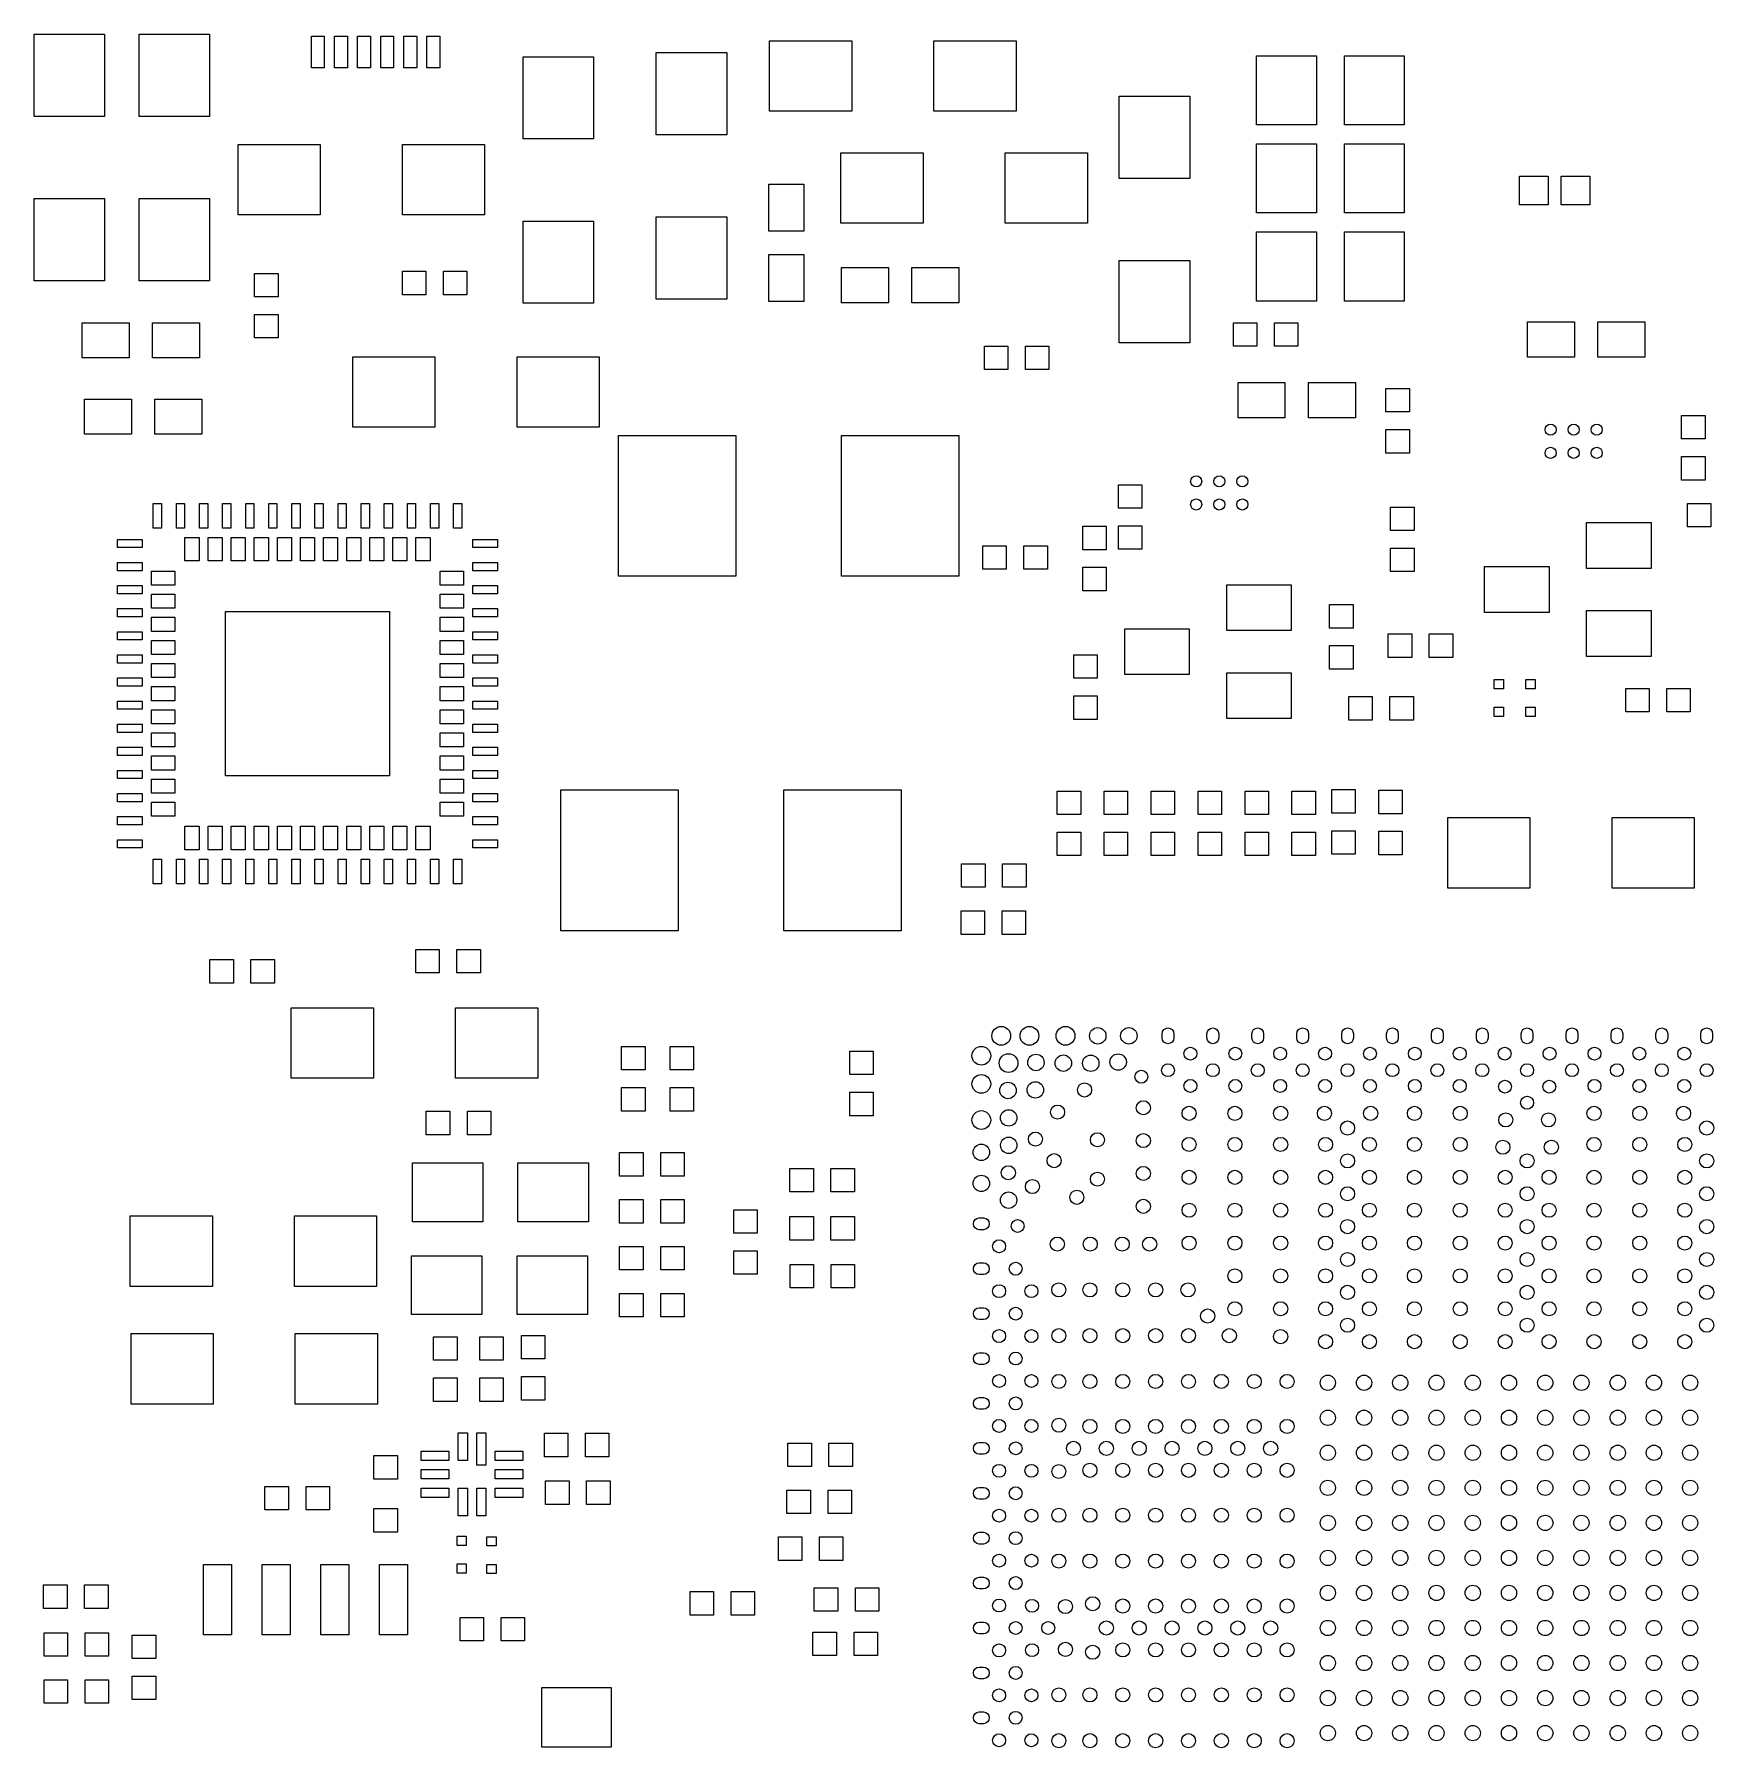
# Model space of a CAD drawing. Extents: x -29 to 115, y -38 to 102.
# Drawn here: x 17.36 to 53.71, y 37.05 to 74.13 of the extents above; entities that cross this region are included whole.
import ezdxf

# ---------------------------------------------------------------- set-up
doc = ezdxf.new("R2010")
doc.units = 0
doc.layers.add('PIN_PASTEMASK_TOP', color=85, linetype='CONTINUOUS')

msp = doc.modelspace()

# ---------------------------------------------------------------- linework, layer by layer
at = {"layer": 'PIN_PASTEMASK_TOP'}
for points in [[(18.884113, 74.13051), (18.884113, 72.35251), (17.360113, 72.35251), (17.360113, 74.13051)], [(19.631711, 72.35251), (19.631711, 74.13051), (21.155711, 74.13051), (21.155711, 72.35251)], [(23.638002, 74.087914), (23.638002, 73.402114), (23.358602, 73.402114), (23.358602, 74.087914)], [(24.137823, 74.087914), (24.137823, 73.402114), (23.858423, 73.402114), (23.858423, 74.087914)], [(24.638, 74.087914), (24.638, 73.402114), (24.3586, 73.402114), (24.3586, 74.087914)], [(25.137821, 74.087914), (25.137821, 73.402114), (24.858421, 73.402114), (24.858421, 74.087914)], [(25.637998, 74.087914), (25.637998, 73.402114), (25.358598, 73.402114), (25.358598, 74.087914)], [(26.137819, 74.087914), (26.137819, 73.402114), (25.858419, 73.402114), (25.858419, 74.087914)], [(35.056064, 72.46681), (33.278064, 72.46681), (33.278064, 73.99081), (35.056064, 73.99081)], [(38.612064, 72.46681), (36.834064, 72.46681), (36.834064, 73.99081), (38.612064, 73.99081)], [(29.464, 73.642931), (29.464, 71.864931), (27.94, 71.864931), (27.94, 73.642931)], [(32.348424, 73.73427), (32.348424, 71.95627), (30.824424, 71.95627), (30.824424, 73.73427)], [(45.115201, 73.666502), (45.115201, 72.167902), (43.819801, 72.167902), (43.819801, 73.666502)], [(47.015222, 73.666502), (47.015222, 72.167902), (45.719822, 72.167902), (45.719822, 73.666502)], [(42.370502, 72.790406), (42.370502, 71.012406), (40.846502, 71.012406), (40.846502, 72.790406)], [(23.551794, 70.222897), (21.773794, 70.222897), (21.773794, 71.746897), (23.551794, 71.746897)], [(27.107794, 70.222897), (25.329794, 70.222897), (25.329794, 71.746897), (27.107794, 71.746897)], [(36.600613, 70.040398), (34.822613, 70.040398), (34.822613, 71.564398), (36.600613, 71.564398)], [(40.156613, 70.040398), (38.378613, 70.040398), (38.378613, 71.564398), (40.156613, 71.564398)], [(45.115201, 71.761502), (45.115201, 70.262902), (43.819801, 70.262902), (43.819801, 71.761502)], [(47.015222, 71.761502), (47.015222, 70.262902), (45.719822, 70.262902), (45.719822, 71.761502)], [(34.019211, 70.885202), (34.019211, 69.869202), (33.257211, 69.869202), (33.257211, 70.885202)], [(49.509985, 70.441998), (49.509985, 71.061809), (50.129796, 71.061809), (50.129796, 70.441998)], [(50.409196, 70.441998), (50.409196, 71.061809), (51.029006, 71.061809), (51.029006, 70.441998)], [(18.884113, 70.57451), (18.884113, 68.79651), (17.360113, 68.79651), (17.360113, 70.57451)], [(19.631711, 68.79651), (19.631711, 70.57451), (21.155711, 70.57451), (21.155711, 68.79651)], [(29.464, 70.086931), (29.464, 68.308931), (27.94, 68.308931), (27.94, 70.086931)], [(32.348424, 70.17827), (32.348424, 68.40027), (30.824424, 68.40027), (30.824424, 70.17827)], [(45.115201, 69.856502), (45.115201, 68.357902), (43.819801, 68.357902), (43.819801, 69.856502)], [(47.015222, 69.856502), (47.015222, 68.357902), (45.719822, 68.357902), (45.719822, 69.856502)], [(34.019211, 69.361202), (34.019211, 68.345202), (33.257211, 68.345202), (33.257211, 69.361202)], [(25.329185, 69.003266), (25.837185, 69.003266), (25.837185, 68.495266), (25.329185, 68.495266)], [(26.218185, 69.003266), (26.726185, 69.003266), (26.726185, 68.495266), (26.218185, 68.495266)], [(35.848011, 68.319802), (34.832011, 68.319802), (34.832011, 69.081802), (35.848011, 69.081802)], [(37.372011, 68.319802), (36.356011, 68.319802), (36.356011, 69.081802), (37.372011, 69.081802)], [(42.370502, 69.234406), (42.370502, 67.456406), (40.846502, 67.456406), (40.846502, 69.234406)], [(22.130207, 68.448225), (22.130207, 68.956225), (22.638207, 68.956225), (22.638207, 68.448225)], [(18.398211, 67.888002), (19.414211, 67.888002), (19.414211, 67.126002), (18.398211, 67.126002)], [(19.922211, 67.888002), (20.938211, 67.888002), (20.938211, 67.126002), (19.922211, 67.126002)], [(22.130207, 67.559225), (22.130207, 68.067225), (22.638207, 68.067225), (22.638207, 67.559225)], [(43.315611, 67.888002), (43.823611, 67.888002), (43.823611, 67.380002), (43.315611, 67.380002)], [(44.204611, 67.888002), (44.712611, 67.888002), (44.712611, 67.380002), (44.204611, 67.380002)], [(49.683187, 67.907205), (50.699187, 67.907205), (50.699187, 67.145205), (49.683187, 67.145205)], [(51.207187, 67.907205), (52.223187, 67.907205), (52.223187, 67.145205), (51.207187, 67.145205)], [(26.032308, 65.627504), (24.254308, 65.627504), (24.254308, 67.151504), (26.032308, 67.151504)], [(29.588308, 65.627504), (27.810308, 65.627504), (27.810308, 67.151504), (29.588308, 67.151504)], [(38.43335, 66.876168), (37.92535, 66.876168), (37.92535, 67.384168), (38.43335, 67.384168)], [(39.32235, 66.876168), (38.81435, 66.876168), (38.81435, 67.384168), (39.32235, 67.384168)], [(43.417211, 66.592602), (44.433211, 66.592602), (44.433211, 65.830602), (43.417211, 65.830602)], [(44.941211, 66.592602), (45.957211, 66.592602), (45.957211, 65.830602), (44.941211, 65.830602)], [(47.125611, 66.465602), (47.125611, 65.957602), (46.617611, 65.957602), (46.617611, 66.465602)], [(18.449011, 66.237002), (19.465011, 66.237002), (19.465011, 65.475002), (18.449011, 65.475002)], [(19.973011, 66.237002), (20.989011, 66.237002), (20.989011, 65.475002), (19.973011, 65.475002)], [(53.018411, 65.373402), (53.018411, 65.881402), (53.526411, 65.881402), (53.526411, 65.373402)], [(30.006011, 62.401602), (30.006011, 65.449602), (32.546011, 65.449602), (32.546011, 62.401602)], [(34.832011, 62.401602), (34.832011, 65.449602), (37.372011, 65.449602), (37.372011, 62.401602)], [(47.125611, 65.576602), (47.125611, 65.068602), (46.617611, 65.068602), (46.617611, 65.576602)], [(53.018411, 64.484402), (53.018411, 64.992402), (53.526411, 64.992402), (53.526411, 64.484402)], [(41.334411, 64.382802), (41.334411, 63.874802), (40.826411, 63.874802), (40.826411, 64.382802)], [(19.936206, 63.440513), (19.936206, 63.973913), (20.114006, 63.973913), (20.114006, 63.440513)], [(20.436002, 63.440513), (20.436002, 63.973913), (20.613802, 63.973913), (20.613802, 63.440513)], [(20.936204, 63.440513), (20.936204, 63.973913), (21.114004, 63.973913), (21.114004, 63.440513)], [(21.436, 63.440513), (21.436, 63.973913), (21.6138, 63.973913), (21.6138, 63.440513)], [(21.936202, 63.440513), (21.936202, 63.973913), (22.114002, 63.973913), (22.114002, 63.440513)], [(22.436023, 63.440513), (22.436023, 63.973913), (22.613823, 63.973913), (22.613823, 63.440513)], [(22.9362, 63.440513), (22.9362, 63.973913), (23.114, 63.973913), (23.114, 63.440513)], [(23.436021, 63.440513), (23.436021, 63.973913), (23.613821, 63.973913), (23.613821, 63.440513)], [(23.936198, 63.440513), (23.936198, 63.973913), (24.113998, 63.973913), (24.113998, 63.440513)], [(24.436019, 63.440513), (24.436019, 63.973913), (24.613819, 63.973913), (24.613819, 63.440513)], [(24.936221, 63.440513), (24.936221, 63.973913), (25.114021, 63.973913), (25.114021, 63.440513)], [(25.436017, 63.440513), (25.436017, 63.973913), (25.613817, 63.973913), (25.613817, 63.440513)], [(25.936219, 63.440513), (25.936219, 63.973913), (26.114019, 63.973913), (26.114019, 63.440513)], [(26.436015, 63.440513), (26.436015, 63.973913), (26.613815, 63.973913), (26.613815, 63.440513)], [(47.227211, 63.900202), (47.227211, 63.392202), (46.719211, 63.392202), (46.719211, 63.900202)], [(53.653411, 63.468402), (53.145411, 63.468402), (53.145411, 63.976402), (53.653411, 63.976402)], [(40.564918, 63.484455), (40.564918, 62.976455), (40.056918, 62.976455), (40.056918, 63.484455)], [(41.334411, 63.493802), (41.334411, 62.985802), (40.826411, 62.985802), (40.826411, 63.493802)], [(52.359611, 62.573306), (50.962611, 62.573306), (50.962611, 63.563906), (52.359611, 63.563906)], [(19.6961, 63.022607), (19.1627, 63.022607), (19.1627, 63.200407), (19.6961, 63.200407)], [(20.622514, 63.24059), (20.927314, 63.24059), (20.927314, 62.73259), (20.622514, 62.73259)], [(21.122615, 63.24059), (21.427415, 63.24059), (21.427415, 62.73259), (21.122615, 62.73259)], [(21.622512, 63.24059), (21.927312, 63.24059), (21.927312, 62.73259), (21.622512, 62.73259)], [(22.122613, 63.24059), (22.427413, 63.24059), (22.427413, 62.73259), (22.122613, 62.73259)], [(22.62251, 63.24059), (22.92731, 63.24059), (22.92731, 62.73259), (22.62251, 62.73259)], [(23.122611, 63.24059), (23.427411, 63.24059), (23.427411, 62.73259), (23.122611, 62.73259)], [(23.622711, 63.24059), (23.927511, 63.24059), (23.927511, 62.73259), (23.622711, 62.73259)], [(24.122609, 63.24059), (24.427409, 63.24059), (24.427409, 62.73259), (24.122609, 62.73259)], [(24.622709, 63.24059), (24.927509, 63.24059), (24.927509, 62.73259), (24.622709, 62.73259)], [(25.122607, 63.24059), (25.427407, 63.24059), (25.427407, 62.73259), (25.122607, 62.73259)], [(25.622707, 63.24059), (25.927507, 63.24059), (25.927507, 62.73259), (25.622707, 62.73259)], [(26.853921, 63.200407), (27.387321, 63.200407), (27.387321, 63.022607), (26.853921, 63.022607)], [(38.400838, 62.55258), (37.892838, 62.55258), (37.892838, 63.06058), (38.400838, 63.06058)], [(39.289838, 62.55258), (38.781838, 62.55258), (38.781838, 63.06058), (39.289838, 63.06058)], [(19.6961, 62.522811), (19.1627, 62.522811), (19.1627, 62.700611), (19.6961, 62.700611)], [(26.853921, 62.700611), (27.387321, 62.700611), (27.387321, 62.522811), (26.853921, 62.522811)], [(47.227211, 63.011202), (47.227211, 62.503202), (46.719211, 62.503202), (46.719211, 63.011202)], [(19.896023, 62.209299), (19.896023, 62.514099), (20.404023, 62.514099), (20.404023, 62.209299)], [(26.653998, 62.514099), (26.653998, 62.209299), (26.145998, 62.209299), (26.145998, 62.514099)], [(40.564918, 62.595455), (40.564918, 62.087455), (40.056918, 62.087455), (40.056918, 62.595455)], [(50.149811, 61.620806), (48.752811, 61.620806), (48.752811, 62.611406), (50.149811, 62.611406)], [(19.6961, 62.022609), (19.1627, 62.022609), (19.1627, 62.200409), (19.6961, 62.200409)], [(19.896023, 61.709198), (19.896023, 62.013998), (20.404023, 62.013998), (20.404023, 61.709198)], [(26.653998, 62.013998), (26.653998, 61.709198), (26.145998, 61.709198), (26.145998, 62.013998)], [(26.853921, 62.200409), (27.387321, 62.200409), (27.387321, 62.022609), (26.853921, 62.022609)], [(44.569812, 61.227691), (43.172812, 61.227691), (43.172812, 62.218291), (44.569812, 62.218291)], [(19.6961, 61.522813), (19.1627, 61.522813), (19.1627, 61.700613), (19.6961, 61.700613)], [(25.053011, 61.639602), (25.053011, 58.083602), (21.497011, 58.083602), (21.497011, 61.639602)], [(26.853921, 61.700613), (27.387321, 61.700613), (27.387321, 61.522813), (26.853921, 61.522813)], [(45.907554, 61.788954), (45.907554, 61.280954), (45.399554, 61.280954), (45.399554, 61.788954)], [(52.359611, 60.668306), (50.962611, 60.668306), (50.962611, 61.658906), (52.359611, 61.658906)], [(19.6961, 61.022611), (19.1627, 61.022611), (19.1627, 61.200411), (19.6961, 61.200411)], [(19.896023, 61.209301), (19.896023, 61.514101), (20.404023, 61.514101), (20.404023, 61.209301)], [(26.653998, 61.514101), (26.653998, 61.209301), (26.145998, 61.209301), (26.145998, 61.514101)], [(26.853921, 61.200411), (27.387321, 61.200411), (27.387321, 61.022611), (26.853921, 61.022611)], [(42.360012, 60.275191), (40.963012, 60.275191), (40.963012, 61.265791), (42.360012, 61.265791)], [(19.896023, 60.7092), (19.896023, 61.014), (20.404023, 61.014), (20.404023, 60.7092)], [(26.653998, 61.014), (26.653998, 60.7092), (26.145998, 60.7092), (26.145998, 61.014)], [(45.907554, 60.899954), (45.907554, 60.391954), (45.399554, 60.391954), (45.399554, 60.899954)], [(46.667826, 61.152837), (47.175826, 61.152837), (47.175826, 60.644837), (46.667826, 60.644837)], [(47.556826, 61.152837), (48.064826, 61.152837), (48.064826, 60.644837), (47.556826, 60.644837)], [(19.6961, 60.52279), (19.1627, 60.52279), (19.1627, 60.70059), (19.6961, 60.70059)], [(19.896023, 60.209303), (19.896023, 60.514103), (20.404023, 60.514103), (20.404023, 60.209303)], [(26.653998, 60.514103), (26.653998, 60.209303), (26.145998, 60.209303), (26.145998, 60.514103)], [(26.853921, 60.70059), (27.387321, 60.70059), (27.387321, 60.52279), (26.853921, 60.52279)], [(39.859814, 60.193123), (39.859814, 60.701123), (40.367814, 60.701123), (40.367814, 60.193123)], [(19.6961, 60.022613), (19.1627, 60.022613), (19.1627, 60.200413), (19.6961, 60.200413)], [(26.853921, 60.200413), (27.387321, 60.200413), (27.387321, 60.022613), (26.853921, 60.022613)], [(44.569812, 59.322691), (43.172812, 59.322691), (43.172812, 60.313291), (44.569812, 60.313291)], [(49.163834, 59.968841), (48.963834, 59.968841), (48.963834, 60.168841), (49.163834, 60.168841)], [(49.84943, 59.968943), (49.649431, 59.968943), (49.649431, 60.168942), (49.84943, 60.168942)], [(19.6961, 59.522792), (19.1627, 59.522792), (19.1627, 59.700592), (19.6961, 59.700592)], [(19.896023, 59.709202), (19.896023, 60.014002), (20.404023, 60.014002), (20.404023, 59.709202)], [(26.653998, 60.014002), (26.653998, 59.709202), (26.145998, 59.709202), (26.145998, 60.014002)], [(26.853921, 59.700592), (27.387321, 59.700592), (27.387321, 59.522792), (26.853921, 59.522792)], [(39.859814, 59.304123), (39.859814, 59.812123), (40.367814, 59.812123), (40.367814, 59.304123)], [(45.814996, 59.797798), (46.322996, 59.797798), (46.322996, 59.289798), (45.814996, 59.289798)], [(46.703996, 59.797798), (47.211996, 59.797798), (47.211996, 59.289798), (46.703996, 59.289798)], [(51.808177, 59.973058), (52.316177, 59.973058), (52.316177, 59.465058), (51.808177, 59.465058)], [(52.697177, 59.973058), (53.205177, 59.973058), (53.205177, 59.465058), (52.697177, 59.465058)], [(19.896023, 59.209102), (19.896023, 59.513902), (20.404023, 59.513902), (20.404023, 59.209102)], [(26.653998, 59.513902), (26.653998, 59.209102), (26.145998, 59.209102), (26.145998, 59.513902)], [(49.163834, 59.368842), (48.963834, 59.368842), (48.963834, 59.568842), (49.163834, 59.568842)], [(49.84943, 59.368944), (49.649431, 59.368944), (49.649431, 59.568944), (49.84943, 59.568944)], [(19.6961, 59.022615), (19.1627, 59.022615), (19.1627, 59.200415), (19.6961, 59.200415)], [(19.896023, 58.709204), (19.896023, 59.014004), (20.404023, 59.014004), (20.404023, 58.709204)], [(26.653998, 59.014004), (26.653998, 58.709204), (26.145998, 58.709204), (26.145998, 59.014004)], [(26.853921, 59.200415), (27.387321, 59.200415), (27.387321, 59.022615), (26.853921, 59.022615)], [(19.6961, 58.522794), (19.1627, 58.522794), (19.1627, 58.700594), (19.6961, 58.700594)], [(26.853921, 58.700594), (27.387321, 58.700594), (27.387321, 58.522794), (26.853921, 58.522794)], [(19.896023, 58.209104), (19.896023, 58.513904), (20.404023, 58.513904), (20.404023, 58.209104)], [(26.653998, 58.513904), (26.653998, 58.209104), (26.145998, 58.209104), (26.145998, 58.513904)], [(19.6961, 58.022592), (19.1627, 58.022592), (19.1627, 58.200392), (19.6961, 58.200392)], [(19.896023, 57.709206), (19.896023, 58.014006), (20.404023, 58.014006), (20.404023, 57.709206)], [(26.653998, 58.014006), (26.653998, 57.709206), (26.145998, 57.709206), (26.145998, 58.014006)], [(26.853921, 58.200392), (27.387321, 58.200392), (27.387321, 58.022592), (26.853921, 58.022592)], [(19.6961, 57.522796), (19.1627, 57.522796), (19.1627, 57.700596), (19.6961, 57.700596)], [(19.896023, 57.209106), (19.896023, 57.513906), (20.404023, 57.513906), (20.404023, 57.209106)], [(26.653998, 57.513906), (26.653998, 57.209106), (26.145998, 57.209106), (26.145998, 57.513906)], [(26.853921, 57.700596), (27.387321, 57.700596), (27.387321, 57.522796), (26.853921, 57.522796)], [(28.761411, 54.730802), (28.761411, 57.778802), (31.301411, 57.778802), (31.301411, 54.730802)], [(33.587411, 54.730802), (33.587411, 57.778802), (36.127411, 57.778802), (36.127411, 54.730802)], [(40.011706, 57.754291), (40.011706, 57.246291), (39.503706, 57.246291), (39.503706, 57.754291)], [(41.027706, 57.754291), (41.027706, 57.246291), (40.519706, 57.246291), (40.519706, 57.754291)], [(42.043706, 57.754291), (42.043706, 57.246291), (41.535706, 57.246291), (41.535706, 57.754291)], [(43.059706, 57.754291), (43.059706, 57.246291), (42.551706, 57.246291), (42.551706, 57.754291)], [(44.075706, 57.754291), (44.075706, 57.246291), (43.567706, 57.246291), (43.567706, 57.754291)], [(45.091706, 57.754291), (45.091706, 57.246291), (44.583706, 57.246291), (44.583706, 57.754291)], [(45.95561, 57.784797), (45.95561, 57.276797), (45.44761, 57.276797), (45.44761, 57.784797)], [(46.97161, 57.77169), (46.97161, 57.26369), (46.46361, 57.26369), (46.46361, 57.77169)], [(19.6961, 57.022594), (19.1627, 57.022594), (19.1627, 57.200394), (19.6961, 57.200394)], [(26.853921, 57.200394), (27.387321, 57.200394), (27.387321, 57.022594), (26.853921, 57.022594)], [(47.957638, 57.178956), (49.735638, 57.178956), (49.735638, 55.654956), (47.957638, 55.654956)], [(51.513638, 57.178956), (53.291638, 57.178956), (53.291638, 55.654956), (51.513638, 55.654956)], [(20.622514, 56.990615), (20.927314, 56.990615), (20.927314, 56.482615), (20.622514, 56.482615)], [(21.122615, 56.990615), (21.427415, 56.990615), (21.427415, 56.482615), (21.122615, 56.482615)], [(21.622512, 56.990615), (21.927312, 56.990615), (21.927312, 56.482615), (21.622512, 56.482615)], [(22.122613, 56.990615), (22.427413, 56.990615), (22.427413, 56.482615), (22.122613, 56.482615)], [(22.62251, 56.990615), (22.92731, 56.990615), (22.92731, 56.482615), (22.62251, 56.482615)], [(23.122611, 56.990615), (23.427411, 56.990615), (23.427411, 56.482615), (23.122611, 56.482615)], [(23.622711, 56.990615), (23.927511, 56.990615), (23.927511, 56.482615), (23.622711, 56.482615)], [(24.122609, 56.990615), (24.427409, 56.990615), (24.427409, 56.482615), (24.122609, 56.482615)], [(24.622709, 56.990615), (24.927509, 56.990615), (24.927509, 56.482615), (24.622709, 56.482615)], [(25.122607, 56.990615), (25.427407, 56.990615), (25.427407, 56.482615), (25.122607, 56.482615)], [(25.622707, 56.990615), (25.927507, 56.990615), (25.927507, 56.482615), (25.622707, 56.482615)], [(40.011706, 56.865291), (40.011706, 56.357291), (39.503706, 56.357291), (39.503706, 56.865291)], [(41.027706, 56.865291), (41.027706, 56.357291), (40.519706, 56.357291), (40.519706, 56.865291)], [(42.043706, 56.865291), (42.043706, 56.357291), (41.535706, 56.357291), (41.535706, 56.865291)], [(43.059706, 56.865291), (43.059706, 56.357291), (42.551706, 56.357291), (42.551706, 56.865291)], [(44.075706, 56.865291), (44.075706, 56.357291), (43.567706, 56.357291), (43.567706, 56.865291)], [(45.091706, 56.865291), (45.091706, 56.357291), (44.583706, 56.357291), (44.583706, 56.865291)], [(45.95561, 56.895797), (45.95561, 56.387797), (45.44761, 56.387797), (45.44761, 56.895797)], [(46.97161, 56.88269), (46.97161, 56.37469), (46.46361, 56.37469), (46.46361, 56.88269)], [(19.6961, 56.522798), (19.1627, 56.522798), (19.1627, 56.700598), (19.6961, 56.700598)], [(26.853921, 56.700598), (27.387321, 56.700598), (27.387321, 56.522798), (26.853921, 56.522798)], [(19.936206, 55.749292), (19.936206, 56.282692), (20.114006, 56.282692), (20.114006, 55.749292)], [(20.436002, 55.749292), (20.436002, 56.282692), (20.613802, 56.282692), (20.613802, 55.749292)], [(20.936204, 55.749292), (20.936204, 56.282692), (21.114004, 56.282692), (21.114004, 55.749292)], [(21.436, 55.749292), (21.436, 56.282692), (21.6138, 56.282692), (21.6138, 55.749292)], [(21.936202, 55.749292), (21.936202, 56.282692), (22.114002, 56.282692), (22.114002, 55.749292)], [(22.436023, 55.749292), (22.436023, 56.282692), (22.613823, 56.282692), (22.613823, 55.749292)], [(22.9362, 55.749292), (22.9362, 56.282692), (23.114, 56.282692), (23.114, 55.749292)], [(23.436021, 55.749292), (23.436021, 56.282692), (23.613821, 56.282692), (23.613821, 55.749292)], [(23.936198, 55.749292), (23.936198, 56.282692), (24.113998, 56.282692), (24.113998, 55.749292)], [(24.436019, 55.749292), (24.436019, 56.282692), (24.613819, 56.282692), (24.613819, 55.749292)], [(24.936221, 55.749292), (24.936221, 56.282692), (25.114021, 56.282692), (25.114021, 55.749292)], [(25.436017, 55.749292), (25.436017, 56.282692), (25.613817, 56.282692), (25.613817, 55.749292)], [(25.936219, 55.749292), (25.936219, 56.282692), (26.114019, 56.282692), (26.114019, 55.749292)], [(26.436015, 55.749292), (26.436015, 56.282692), (26.613815, 56.282692), (26.613815, 55.749292)], [(37.432183, 56.178399), (37.940183, 56.178399), (37.940183, 55.670399), (37.432183, 55.670399)], [(38.321183, 56.178399), (38.829183, 56.178399), (38.829183, 55.670399), (38.321183, 55.670399)], [(37.42182, 55.159656), (37.92982, 55.159656), (37.92982, 54.651656), (37.42182, 54.651656)], [(38.31082, 55.159656), (38.81882, 55.159656), (38.81882, 54.651656), (38.31082, 54.651656)], [(26.128066, 53.819044), (25.620066, 53.819044), (25.620066, 54.327044), (26.128066, 54.327044)], [(27.017066, 53.819044), (26.509066, 53.819044), (26.509066, 54.327044), (27.017066, 54.327044)], [(21.161451, 54.107893), (21.669451, 54.107893), (21.669451, 53.599893), (21.161451, 53.599893)], [(22.050451, 54.107893), (22.558451, 54.107893), (22.558451, 53.599893), (22.050451, 53.599893)], [(24.702211, 51.537718), (22.924211, 51.537718), (22.924211, 53.061718), (24.702211, 53.061718)], [(28.258211, 51.537718), (26.480211, 51.537718), (26.480211, 53.061718), (28.258211, 53.061718)], [(30.580787, 52.226261), (30.580787, 51.718261), (30.072787, 51.718261), (30.072787, 52.226261)], [(31.632449, 52.226261), (31.632449, 51.718261), (31.124449, 51.718261), (31.124449, 52.226261)], [(35.518954, 52.125169), (35.518954, 51.617169), (35.010954, 51.617169), (35.010954, 52.125169)], [(30.580787, 51.337261), (30.580787, 50.829261), (30.072787, 50.829261), (30.072787, 51.337261)], [(31.632449, 51.337261), (31.632449, 50.829261), (31.124449, 50.829261), (31.124449, 51.337261)], [(35.518954, 51.236169), (35.518954, 50.728169), (35.010954, 50.728169), (35.010954, 51.236169)], [(25.845922, 50.823266), (26.353922, 50.823266), (26.353922, 50.315266), (25.845922, 50.315266)], [(26.734922, 50.823266), (27.242922, 50.823266), (27.242922, 50.315266), (26.734922, 50.315266)], [(27.068983, 48.434955), (25.544983, 48.434955), (25.544983, 49.704955), (27.068983, 49.704955)], [(29.354983, 48.434955), (27.830983, 48.434955), (27.830983, 49.704955), (29.354983, 49.704955)], [(30.031411, 49.930202), (30.539411, 49.930202), (30.539411, 49.422202), (30.031411, 49.422202)], [(30.920411, 49.930202), (31.428411, 49.930202), (31.428411, 49.422202), (30.920411, 49.422202)], [(34.224671, 49.07981), (33.716671, 49.07981), (33.716671, 49.58781), (34.224671, 49.58781)], [(35.113671, 49.07981), (34.605671, 49.07981), (34.605671, 49.58781), (35.113671, 49.58781)], [(30.031411, 48.914202), (30.539411, 48.914202), (30.539411, 48.406202), (30.031411, 48.406202)], [(30.920411, 48.914202), (31.428411, 48.914202), (31.428411, 48.406202), (30.920411, 48.406202)], [(32.499808, 48.186543), (32.499808, 48.694543), (33.007808, 48.694543), (33.007808, 48.186543)], [(19.437401, 48.559009), (21.215401, 48.559009), (21.215401, 47.035009), (19.437401, 47.035009)], [(22.993401, 48.559009), (24.771401, 48.559009), (24.771401, 47.035009), (22.993401, 47.035009)], [(34.224773, 48.038207), (33.716773, 48.038207), (33.716773, 48.546207), (34.224773, 48.546207)], [(35.113773, 48.038207), (34.605773, 48.038207), (34.605773, 48.546207), (35.113773, 48.546207)], [(30.031411, 47.898202), (30.539411, 47.898202), (30.539411, 47.390202), (30.031411, 47.390202)], [(30.920411, 47.898202), (31.428411, 47.898202), (31.428411, 47.390202), (30.920411, 47.390202)], [(27.051711, 46.426018), (25.527711, 46.426018), (25.527711, 47.696018), (27.051711, 47.696018)], [(29.337711, 46.426018), (27.813711, 46.426018), (27.813711, 47.696018), (29.337711, 47.696018)], [(32.499808, 47.297543), (32.499808, 47.805543), (33.007808, 47.805543), (33.007808, 47.297543)], [(34.228227, 47.000058), (33.720227, 47.000058), (33.720227, 47.508058), (34.228227, 47.508058)], [(35.117227, 47.000058), (34.609227, 47.000058), (34.609227, 47.508058), (35.117227, 47.508058)], [(30.031411, 46.882202), (30.539411, 46.882202), (30.539411, 46.374202), (30.031411, 46.374202)], [(30.920411, 46.882202), (31.428411, 46.882202), (31.428411, 46.374202), (30.920411, 46.374202)], [(19.454774, 46.013218), (21.232774, 46.013218), (21.232774, 44.489218), (19.454774, 44.489218)], [(23.010774, 46.013218), (24.788774, 46.013218), (24.788774, 44.489218), (23.010774, 44.489218)], [(26.512215, 45.943114), (26.512215, 45.435114), (26.004215, 45.435114), (26.004215, 45.943114)], [(27.002537, 45.435012), (27.002537, 45.943012), (27.510537, 45.943012), (27.510537, 45.435012)], [(28.413761, 45.972476), (28.413761, 45.464476), (27.905761, 45.464476), (27.905761, 45.972476)], [(26.512215, 45.054114), (26.512215, 44.546114), (26.004215, 44.546114), (26.004215, 45.054114)], [(27.002537, 44.546012), (27.002537, 45.054012), (27.510537, 45.054012), (27.510537, 44.546012)], [(28.413761, 45.083476), (28.413761, 44.575476), (27.905761, 44.575476), (27.905761, 45.083476)], [(26.536929, 43.268976), (26.536929, 43.868975), (26.736929, 43.868975), (26.736929, 43.268976)], [(26.936929, 43.168976), (26.936929, 43.868975), (27.136928, 43.868975), (27.136928, 43.168976)], [(28.401061, 43.857266), (28.909061, 43.857266), (28.909061, 43.349266), (28.401061, 43.349266)], [(29.290061, 43.857266), (29.798061, 43.857266), (29.798061, 43.349266), (29.290061, 43.349266)], [(25.736931, 43.468976), (26.33693, 43.468976), (26.33693, 43.268976), (25.736931, 43.268976)], [(27.336928, 43.468976), (27.936927, 43.468976), (27.936927, 43.268976), (27.336928, 43.268976)], [(34.181796, 43.13428), (33.673796, 43.13428), (33.673796, 43.64228), (34.181796, 43.64228)], [(35.070796, 43.13428), (34.562796, 43.13428), (34.562796, 43.64228), (35.070796, 43.64228)], [(24.713794, 42.866462), (24.713794, 43.374462), (25.221794, 43.374462), (25.221794, 42.866462)], [(25.736931, 43.068977), (26.33693, 43.068977), (26.33693, 42.868977), (25.736931, 42.868977)], [(27.336928, 43.068977), (27.936927, 43.068977), (27.936927, 42.868977), (27.336928, 42.868977)], [(22.861905, 42.198392), (22.353905, 42.198392), (22.353905, 42.706392), (22.861905, 42.706392)], [(23.750905, 42.198392), (23.242905, 42.198392), (23.242905, 42.706392), (23.750905, 42.706392)], [(25.736931, 42.668977), (26.33693, 42.668977), (26.33693, 42.468978), (25.736931, 42.468978)], [(26.736929, 42.668977), (26.736929, 42.068979), (26.536929, 42.068979), (26.536929, 42.668977)], [(27.136928, 42.668977), (27.136928, 42.068979), (26.936929, 42.068979), (26.936929, 42.668977)], [(27.336928, 42.668977), (27.936927, 42.668977), (27.936927, 42.468978), (27.336928, 42.468978)], [(28.427172, 42.826229), (28.935172, 42.826229), (28.935172, 42.318229), (28.427172, 42.318229)], [(29.316172, 42.826229), (29.824172, 42.826229), (29.824172, 42.318229), (29.316172, 42.318229)], [(33.652866, 42.627194), (34.160866, 42.627194), (34.160866, 42.119194), (33.652866, 42.119194)], [(34.541866, 42.627194), (35.049866, 42.627194), (35.049866, 42.119194), (34.541866, 42.119194)], [(24.713794, 41.717976), (24.713794, 42.225976), (25.221794, 42.225976), (25.221794, 41.717976)], [(26.512291, 41.627958), (26.712291, 41.627958), (26.712291, 41.427959), (26.512291, 41.427959)], [(27.355825, 41.418002), (27.155826, 41.418002), (27.155826, 41.618002), (27.355825, 41.618002)], [(33.468056, 41.614039), (33.976056, 41.614039), (33.976056, 41.106039), (33.468056, 41.106039)], [(34.357056, 41.614039), (34.865056, 41.614039), (34.865056, 41.106039), (34.357056, 41.106039)], [(21.6265, 39.496098), (21.026501, 39.496098), (21.026501, 41.01611), (21.6265, 41.01611)], [(22.8965, 39.496098), (22.296501, 39.496098), (22.296501, 41.01611), (22.8965, 41.01611)], [(24.1665, 39.496098), (23.566501, 39.496098), (23.566501, 41.01611), (24.1665, 41.01611)], [(25.4365, 39.496098), (24.836501, 39.496098), (24.836501, 41.01611), (25.4365, 41.01611)], [(26.512291, 41.02796), (26.712291, 41.02796), (26.712291, 40.82796), (26.512291, 40.82796)], [(27.355825, 40.818003), (27.155826, 40.818003), (27.155826, 41.018003), (27.355825, 41.018003)], [(18.06895, 40.06657), (17.56095, 40.06657), (17.56095, 40.57457), (18.06895, 40.57457)], [(18.95795, 40.06657), (18.44995, 40.06657), (18.44995, 40.57457), (18.95795, 40.57457)], [(31.555411, 40.430602), (32.063411, 40.430602), (32.063411, 39.922602), (31.555411, 39.922602)], [(32.444411, 40.430602), (32.952411, 40.430602), (32.952411, 39.922602), (32.444411, 39.922602)], [(34.752585, 40.006422), (34.244585, 40.006422), (34.244585, 40.514422), (34.752585, 40.514422)], [(35.641585, 40.006422), (35.133585, 40.006422), (35.133585, 40.514422), (35.641585, 40.514422)], [(26.577011, 39.871802), (27.085011, 39.871802), (27.085011, 39.363802), (26.577011, 39.363802)], [(27.466011, 39.871802), (27.974011, 39.871802), (27.974011, 39.363802), (27.466011, 39.363802)], [(18.080228, 39.032485), (17.572228, 39.032485), (17.572228, 39.540485), (18.080228, 39.540485)], [(18.969228, 39.032485), (18.461228, 39.032485), (18.461228, 39.540485), (18.969228, 39.540485)], [(19.988581, 39.488974), (19.988581, 38.980974), (19.480581, 38.980974), (19.480581, 39.488974)], [(34.72434, 39.043762), (34.21634, 39.043762), (34.21634, 39.551762), (34.72434, 39.551762)], [(35.61334, 39.043762), (35.10534, 39.043762), (35.10534, 39.551762), (35.61334, 39.551762)], [(19.988581, 38.599974), (19.988581, 38.091974), (19.480581, 38.091974), (19.480581, 38.599974)], [(18.080228, 38.012421), (17.572228, 38.012421), (17.572228, 38.520421), (18.080228, 38.520421)], [(18.969228, 38.012421), (18.461228, 38.012421), (18.461228, 38.520421), (18.969228, 38.520421)], [(28.349499, 38.355499), (29.848099, 38.355499), (29.848099, 37.060099), (28.349499, 37.060099)]]:
    msp.add_lwpolyline(points, close=True, dxfattribs=at)
for points in [[(41.772789, 52.412036), (41.772789, 52.500936, -1), (42.026789, 52.500936), (42.026789, 52.412036, -1)], [(42.744593, 52.412036), (42.744593, 52.500936, -1), (42.998593, 52.500936), (42.998593, 52.412036, -1)], [(43.716397, 52.412036), (43.716397, 52.500936, -1), (43.970397, 52.500936), (43.970397, 52.412036, -1)], [(44.688201, 52.412036), (44.688201, 52.500936, -1), (44.942201, 52.500936), (44.942201, 52.412036, -1)], [(45.660005, 52.412036), (45.660005, 52.500936, -1), (45.914005, 52.500936), (45.914005, 52.412036, -1)], [(46.631784, 52.412036), (46.631784, 52.500936, -1), (46.885784, 52.500936), (46.885784, 52.412036, -1)], [(47.603588, 52.412036), (47.603588, 52.500936, -1), (47.857588, 52.500936), (47.857588, 52.412036, -1)], [(48.575392, 52.412036), (48.575392, 52.500936, -1), (48.829392, 52.500936), (48.829392, 52.412036, -1)], [(49.547196, 52.412036), (49.547196, 52.500936, -1), (49.801196, 52.500936), (49.801196, 52.412036, -1)], [(50.519, 52.412036), (50.519, 52.500936, -1), (50.773, 52.500936), (50.773, 52.412036, -1)], [(51.490804, 52.412036), (51.490804, 52.500936, -1), (51.744804, 52.500936), (51.744804, 52.412036, -1)], [(52.462608, 52.412036), (52.462608, 52.500936, -1), (52.716608, 52.500936), (52.716608, 52.412036, -1)], [(53.434386, 52.412036), (53.434386, 52.500936, -1), (53.688386, 52.500936), (53.688386, 52.412036, -1)], [(37.815749, 48.515702), (37.904649, 48.515702, -1), (37.904649, 48.261702), (37.815749, 48.261702, -1)], [(37.815749, 47.543898), (37.904649, 47.543898, -1), (37.904649, 47.289898), (37.815749, 47.289898, -1)], [(37.815749, 46.572094), (37.904649, 46.572094, -1), (37.904649, 46.318094), (37.815749, 46.318094, -1)], [(37.815749, 45.60029), (37.904649, 45.60029, -1), (37.904649, 45.34629), (37.815749, 45.34629, -1)], [(37.815749, 44.628486), (37.904649, 44.628486, -1), (37.904649, 44.374486), (37.815749, 44.374486, -1)], [(37.815749, 43.656682), (37.904649, 43.656682, -1), (37.904649, 43.402682), (37.815749, 43.402682, -1)], [(37.815749, 42.684903), (37.904649, 42.684903, -1), (37.904649, 42.430903), (37.815749, 42.430903, -1)], [(37.815749, 41.713099), (37.904649, 41.713099, -1), (37.904649, 41.459099), (37.815749, 41.459099, -1)], [(37.815749, 40.741295), (37.904649, 40.741295, -1), (37.904649, 40.487295), (37.815749, 40.487295, -1)], [(37.815749, 39.769491), (37.904649, 39.769491, -1), (37.904649, 39.515491), (37.815749, 39.515491, -1)], [(37.815749, 38.797687), (37.904649, 38.797687, -1), (37.904649, 38.543687), (37.815749, 38.543687, -1)], [(37.815749, 37.825883), (37.904649, 37.825883, -1), (37.904649, 37.571883), (37.815749, 37.571883, -1)]]:
    msp.add_lwpolyline(points, format="xyb", close=True, dxfattribs=at)
for centre, radius in [((50.181612, 65.572615), 0.120002), ((50.681611, 65.572615), 0.120002), ((51.18161, 65.572615), 0.120002), ((50.181612, 65.07259), 0.120002), ((50.681611, 65.07259), 0.120002), ((51.18161, 65.07259), 0.120002), ((42.510812, 64.455015), 0.120002), ((43.010811, 64.455015), 0.120002), ((43.51081, 64.455015), 0.120002), ((42.510812, 63.95499), 0.120002), ((43.010811, 63.95499), 0.120002), ((43.51081, 63.95499), 0.120002), ((38.291389, 52.456486), 0.2032), ((38.900989, 52.456486), 0.2032), ((39.68209, 52.456486), 0.2032), ((40.38059, 52.456486), 0.1778), ((41.05369, 52.456486), 0.1778), ((37.860199, 52.025296), 0.2032), ((38.449199, 51.867486), 0.2032), ((39.042492, 51.880186), 0.1778), ((39.635887, 51.864997), 0.1778), ((40.229206, 51.863193), 0.1778), ((40.821991, 51.888898), 0.1778), ((42.385691, 52.071499), 0.1397), ((43.357495, 52.071499), 0.1397), ((44.329299, 52.071499), 0.1397), ((45.301103, 52.071499), 0.1397), ((46.272907, 52.071499), 0.1397), ((47.244686, 52.071499), 0.1397), ((48.21649, 52.071499), 0.1397), ((49.188294, 52.071499), 0.1397), ((50.160098, 52.071499), 0.1397), ((51.131902, 52.071499), 0.1397), ((52.103706, 52.071499), 0.1397), ((53.075484, 52.071499), 0.1397), ((37.860199, 51.415696), 0.2032), ((41.323387, 51.571398), 0.1397), ((41.899789, 51.713079), 0.1397), ((42.871593, 51.713079), 0.1397), ((43.843397, 51.713079), 0.1397), ((44.815201, 51.713079), 0.1397), ((45.787005, 51.713079), 0.1397), ((46.758784, 51.713079), 0.1397), ((47.730588, 51.713079), 0.1397), ((48.702392, 51.713079), 0.1397), ((49.674196, 51.713079), 0.1397), ((50.646, 51.713079), 0.1397), ((51.617804, 51.713079), 0.1397), ((52.589608, 51.713079), 0.1397), ((53.561386, 51.713079), 0.1397), ((38.436499, 51.274193), 0.1778), ((39.029792, 51.286893), 0.1778), ((40.094306, 51.285394), 0.1524), ((42.385691, 51.372491), 0.1397), ((43.357495, 51.372491), 0.1397), ((44.329299, 51.372491), 0.1397), ((45.301103, 51.372491), 0.1397), ((46.272907, 51.372491), 0.1397), ((47.244686, 51.372491), 0.1397), ((48.21649, 51.372491), 0.1397), ((49.19439, 51.357682), 0.1397), ((50.154002, 51.357682), 0.1397), ((51.131902, 51.372491), 0.1397), ((52.103706, 51.372491), 0.1397), ((53.075484, 51.372491), 0.1397), ((37.860199, 50.634595), 0.2032), ((38.451688, 50.680798), 0.1778), ((39.511402, 50.805283), 0.1524), ((41.366897, 50.900279), 0.1524), ((42.357497, 50.779604), 0.1524), ((43.348097, 50.779096), 0.1524), ((44.338697, 50.779096), 0.1524), ((45.285787, 50.779096), 0.1524), ((46.288096, 50.779096), 0.1524), ((47.235288, 50.779096), 0.1524), ((48.225888, 50.779096), 0.1524), ((49.674196, 51.008483), 0.1397), ((51.122504, 50.779096), 0.1524), ((52.113104, 50.779096), 0.1524), ((53.060295, 50.779096), 0.1524), ((45.787005, 50.461393), 0.1524), ((49.211408, 50.637084), 0.1524), ((50.136984, 50.637084), 0.1524), ((53.561386, 50.461393), 0.1524), ((37.860199, 49.936095), 0.1778), ((38.453492, 50.087479), 0.1778), ((39.031291, 50.222379), 0.1524), ((40.372487, 50.207596), 0.1524), ((41.366897, 50.189079), 0.1524), ((42.357497, 50.105793), 0.1524), ((43.348097, 50.105793), 0.1524), ((44.338697, 50.105793), 0.1524), ((45.312, 50.105793), 0.1524), ((46.261985, 50.105793), 0.1524), ((47.235288, 50.105793), 0.1524), ((48.225888, 50.105793), 0.1524), ((49.149203, 50.046788), 0.1524), ((50.199188, 50.046788), 0.1524), ((51.122504, 50.105793), 0.1524), ((52.113104, 50.105793), 0.1524), ((53.086406, 50.105793), 0.1524), ((39.435684, 49.755298), 0.1524), ((45.787005, 49.750193), 0.1524), ((49.674196, 49.750193), 0.1524), ((53.561386, 49.750193), 0.1524), ((37.860199, 49.262995), 0.1778), ((38.444602, 49.494084), 0.1524), ((38.965099, 49.195685), 0.1524), ((40.372487, 49.354689), 0.1524), ((41.366897, 49.477879), 0.1524), ((42.357497, 49.394593), 0.1524), ((43.348097, 49.394593), 0.1524), ((44.338697, 49.394593), 0.1524), ((45.312, 49.394593), 0.1524), ((46.261985, 49.394593), 0.1524), ((47.235288, 49.394593), 0.1524), ((48.225888, 49.394593), 0.1524), ((49.19919, 49.394593), 0.1524), ((50.149201, 49.394593), 0.1524), ((51.122504, 49.394593), 0.1524), ((52.113104, 49.394593), 0.1524), ((53.086406, 49.394593), 0.1524), ((38.449885, 48.900791), 0.1778), ((39.9272, 48.962488), 0.1524), ((45.787005, 49.038993), 0.1524), ((49.674196, 49.038993), 0.1524), ((53.561386, 49.038993), 0.1524), ((41.366897, 48.766679), 0.1524), ((42.357497, 48.683393), 0.1524), ((43.348097, 48.683393), 0.1524), ((44.338697, 48.683393), 0.1524), ((45.312, 48.683393), 0.1524), ((46.261985, 48.683393), 0.1524), ((47.235288, 48.683393), 0.1524), ((48.225888, 48.683393), 0.1524), ((49.19919, 48.683393), 0.1524), ((50.149201, 48.683393), 0.1524), ((51.122504, 48.683393), 0.1524), ((52.113104, 48.683393), 0.1524), ((53.086406, 48.683393), 0.1524), ((38.645998, 48.340493), 0.1397), ((45.787005, 48.327793), 0.1524), ((49.674196, 48.327793), 0.1524), ((53.561386, 48.327793), 0.1524), ((38.245186, 47.9028), 0.1397), ((39.505788, 47.94979), 0.1524), ((40.216988, 47.94979), 0.1524), ((40.910408, 47.94979), 0.1524), ((41.503803, 47.94979), 0.1524), ((42.357497, 47.972193), 0.1524), ((43.348097, 47.972193), 0.1524), ((44.338697, 47.972193), 0.1524), ((45.312, 47.972193), 0.1524), ((46.261985, 47.972193), 0.1524), ((47.235288, 47.972193), 0.1524), ((48.225888, 47.972193), 0.1524), ((49.19919, 47.972193), 0.1524), ((50.149201, 47.972193), 0.1524), ((51.122504, 47.972193), 0.1524), ((52.113104, 47.972193), 0.1524), ((53.086406, 47.972193), 0.1524), ((38.603606, 47.416898), 0.1397), ((45.787005, 47.616593), 0.1524), ((49.674196, 47.616593), 0.1524), ((53.561386, 47.616593), 0.1524), ((39.537107, 46.95919), 0.1524), ((40.210892, 46.95919), 0.1524), ((40.922092, 46.95919), 0.1524), ((41.633292, 46.95919), 0.1524), ((42.334586, 46.95919), 0.1524), ((43.348097, 47.260993), 0.1524), ((44.338697, 47.260993), 0.1524), ((45.312, 47.260993), 0.1524), ((46.261985, 47.260993), 0.1524), ((47.235288, 47.260993), 0.1524), ((48.225888, 47.260993), 0.1524), ((49.19919, 47.260993), 0.1524), ((50.149201, 47.260993), 0.1524), ((51.122504, 47.260993), 0.1524), ((52.113104, 47.260993), 0.1524), ((53.086406, 47.260993), 0.1524), ((38.245186, 46.930996), 0.1397), ((38.944194, 46.930996), 0.1397), ((45.787005, 46.905393), 0.1524), ((49.674196, 46.905393), 0.1524), ((53.561386, 46.905393), 0.1524), ((38.603606, 46.445094), 0.1397), ((42.7593, 46.3931), 0.1524), ((43.348097, 46.549793), 0.1524), ((44.338697, 46.549793), 0.1524), ((45.312, 46.549793), 0.1524), ((46.261985, 46.549793), 0.1524), ((47.235288, 46.549793), 0.1524), ((48.225888, 46.549793), 0.1524), ((49.19919, 46.549793), 0.1524), ((50.149201, 46.549793), 0.1524), ((51.122504, 46.549793), 0.1524), ((52.113104, 46.549793), 0.1524), ((53.086406, 46.549793), 0.1524), ((38.245186, 45.959192), 0.1397), ((38.944194, 45.959192), 0.1397), ((39.537589, 45.96859), 0.1524), ((40.210892, 45.96859), 0.1524), ((40.922092, 45.96859), 0.1524), ((41.633292, 45.96859), 0.1524), ((42.344492, 45.96859), 0.1524), ((43.228184, 45.96859), 0.1524), ((44.338697, 45.947279), 0.1524), ((45.312, 45.838593), 0.1524), ((45.787005, 46.194193), 0.1524), ((46.261985, 45.838593), 0.1524), ((47.235288, 45.838593), 0.1524), ((48.225888, 45.838593), 0.1524), ((49.19919, 45.838593), 0.1524), ((49.674196, 46.194193), 0.1524), ((50.149201, 45.838593), 0.1524), ((51.122504, 45.838593), 0.1524), ((52.113104, 45.838593), 0.1524), ((53.086406, 45.838593), 0.1524), ((53.561386, 46.194193), 0.1524), ((38.603606, 45.47329), 0.1397), ((38.245186, 44.987388), 0.1397), ((38.944194, 44.987388), 0.1397), ((39.537589, 44.97799), 0.1524), ((40.210892, 44.97799), 0.1524), ((40.922092, 44.97799), 0.1524), ((41.633292, 44.97799), 0.1524), ((42.344492, 44.97799), 0.1524), ((43.055692, 44.97799), 0.1524), ((43.766892, 44.97799), 0.1524), ((44.478092, 44.97799), 0.1524), ((45.360285, 44.949796), 0.1651), ((46.144586, 44.949796), 0.1651), ((46.928989, 44.949796), 0.1651), ((47.71329, 44.949796), 0.1651), ((48.497693, 44.949796), 0.1651), ((49.281994, 44.949796), 0.1651), ((50.066397, 44.949796), 0.1651), ((50.850698, 44.949796), 0.1651), ((51.635101, 44.949796), 0.1651), ((52.419402, 44.949796), 0.1651), ((53.203805, 44.949796), 0.1651), ((38.603606, 44.501486), 0.1397), ((38.245186, 44.015584), 0.1397), ((38.944194, 44.015584), 0.1397), ((39.537589, 44.0309), 0.1524), ((40.210892, 44.004687), 0.1524), ((40.922092, 44.004687), 0.1524), ((41.633292, 44.004687), 0.1524), ((42.344492, 44.004687), 0.1524), ((43.055692, 44.004687), 0.1524), ((43.766892, 44.004687), 0.1524), ((44.478092, 44.004687), 0.1524), ((45.360285, 44.19158), 0.1651), ((46.144586, 44.19158), 0.1651), ((46.928989, 44.19158), 0.1651), ((47.71329, 44.19158), 0.1651), ((48.497693, 44.19158), 0.1651), ((49.281994, 44.19158), 0.1651), ((50.066397, 44.19158), 0.1651), ((50.850698, 44.19158), 0.1651), ((51.635101, 44.19158), 0.1651), ((52.419402, 44.19158), 0.1651), ((53.203805, 44.19158), 0.1651), ((38.603606, 43.529682), 0.1397), ((39.855292, 43.529682), 0.1524), ((40.566492, 43.529682), 0.1524), ((41.277692, 43.529682), 0.1524), ((41.988892, 43.529682), 0.1524), ((42.700092, 43.529682), 0.1524), ((43.411292, 43.529682), 0.1524), ((44.122492, 43.529682), 0.1524), ((45.360285, 43.433492), 0.1651), ((46.144586, 43.433492), 0.1651), ((46.928989, 43.433492), 0.1651), ((47.71329, 43.433492), 0.1651), ((48.497693, 43.433492), 0.1651), ((49.281994, 43.433492), 0.1651), ((50.066397, 43.433492), 0.1651), ((50.850698, 43.433492), 0.1651), ((51.635101, 43.433492), 0.1651), ((52.419402, 43.433492), 0.1651), ((53.203805, 43.433492), 0.1651), ((38.245186, 43.04378), 0.1397), ((38.944194, 43.04378), 0.1397), ((39.537589, 43.028591), 0.1524), ((40.210892, 43.054702), 0.1524), ((40.922092, 43.054702), 0.1524), ((41.633292, 43.054702), 0.1524), ((42.344492, 43.054702), 0.1524), ((43.055692, 43.054702), 0.1524), ((43.766892, 43.054702), 0.1524), ((44.478092, 43.054702), 0.1524), ((38.603606, 42.557903), 0.1397), ((45.360285, 42.675302), 0.1651), ((46.144586, 42.675302), 0.1651), ((46.928989, 42.675302), 0.1651), ((47.71329, 42.675302), 0.1651), ((48.497693, 42.675302), 0.1651), ((49.281994, 42.675302), 0.1651), ((50.066397, 42.675302), 0.1651), ((50.850698, 42.675302), 0.1651), ((51.635101, 42.675302), 0.1651), ((52.419402, 42.675302), 0.1651), ((53.203805, 42.675302), 0.1651), ((38.245186, 42.072001), 0.1397), ((38.944194, 42.072001), 0.1397), ((39.537589, 42.081399), 0.1524), ((40.210892, 42.081399), 0.1524), ((40.922092, 42.081399), 0.1524), ((41.633292, 42.081399), 0.1524), ((42.344492, 42.081399), 0.1524), ((43.055692, 42.081399), 0.1524), ((43.766892, 42.081399), 0.1524), ((44.478092, 42.081399), 0.1524), ((45.360285, 41.917087), 0.1651), ((46.144586, 41.917087), 0.1651), ((46.928989, 41.917087), 0.1651), ((47.71329, 41.917087), 0.1651), ((48.497693, 41.917087), 0.1651), ((49.281994, 41.917087), 0.1651), ((50.066397, 41.917087), 0.1651), ((50.850698, 41.917087), 0.1651), ((51.635101, 41.917087), 0.1651), ((52.419402, 41.917087), 0.1651), ((53.203805, 41.917087), 0.1651), ((38.603606, 41.586099), 0.1397), ((38.245186, 41.100197), 0.1397), ((38.944194, 41.100197), 0.1397), ((39.537589, 41.090799), 0.1524), ((40.210892, 41.090799), 0.1524), ((40.922092, 41.090799), 0.1524), ((41.633292, 41.090799), 0.1524), ((42.344492, 41.090799), 0.1524), ((43.055692, 41.090799), 0.1524), ((43.766892, 41.090799), 0.1524), ((44.478092, 41.090799), 0.1524), ((45.360285, 41.158897), 0.1651), ((46.144586, 41.158897), 0.1651), ((46.928989, 41.158897), 0.1651), ((47.71329, 41.158897), 0.1651), ((48.497693, 41.158897), 0.1651), ((49.281994, 41.158897), 0.1651), ((50.066397, 41.158897), 0.1651), ((50.850698, 41.158897), 0.1651), ((51.635101, 41.158897), 0.1651), ((52.419402, 41.158897), 0.1651), ((53.203805, 41.158897), 0.1651), ((38.603606, 40.614295), 0.1397), ((45.360285, 40.400681), 0.1651), ((46.144586, 40.400681), 0.1651), ((46.928989, 40.400681), 0.1651), ((47.71329, 40.400681), 0.1651), ((48.497693, 40.400681), 0.1651), ((49.281994, 40.400681), 0.1651), ((50.066397, 40.400681), 0.1651), ((50.850698, 40.400681), 0.1651), ((51.635101, 40.400681), 0.1651), ((52.419402, 40.400681), 0.1651), ((53.203805, 40.400681), 0.1651), ((38.245186, 40.128393), 0.1397), ((38.959003, 40.122297), 0.1397), ((39.679601, 40.105279), 0.1524), ((40.269795, 40.167484), 0.1524), ((40.922092, 40.117497), 0.1524), ((41.633292, 40.117497), 0.1524), ((42.344492, 40.117497), 0.1524), ((43.055692, 40.117497), 0.1524), ((43.766892, 40.117497), 0.1524), ((44.478092, 40.117497), 0.1524), ((38.603606, 39.642491), 0.1397), ((39.308202, 39.642491), 0.1397), ((40.566492, 39.642491), 0.1524), ((41.277692, 39.642491), 0.1524), ((41.988892, 39.642491), 0.1524), ((42.700092, 39.642491), 0.1524), ((43.411292, 39.642491), 0.1524), ((44.122492, 39.642491), 0.1524), ((45.360285, 39.642491), 0.1651), ((46.144586, 39.642491), 0.1651), ((46.928989, 39.642491), 0.1651), ((47.71329, 39.642491), 0.1651), ((48.497693, 39.642491), 0.1651), ((49.281994, 39.642491), 0.1651), ((50.066397, 39.642491), 0.1651), ((50.850698, 39.642491), 0.1651), ((51.635101, 39.642491), 0.1651), ((52.419402, 39.642491), 0.1651), ((53.203805, 39.642491), 0.1651), ((39.679601, 39.179703), 0.1524), ((40.922092, 39.167486), 0.1524), ((41.633292, 39.167486), 0.1524), ((42.344492, 39.167486), 0.1524), ((43.055692, 39.167486), 0.1524), ((43.766892, 39.167486), 0.1524), ((44.478092, 39.167486), 0.1524), ((38.245186, 39.156589), 0.1397), ((38.959003, 39.162685), 0.1397), ((40.269795, 39.117499), 0.1524), ((45.360285, 38.884301), 0.1651), ((46.144586, 38.884301), 0.1651), ((46.928989, 38.884301), 0.1651), ((47.71329, 38.884301), 0.1651), ((48.497693, 38.884301), 0.1651), ((49.281994, 38.884301), 0.1651), ((50.066397, 38.884301), 0.1651), ((50.850698, 38.884301), 0.1651), ((51.635101, 38.884301), 0.1651), ((52.419402, 38.884301), 0.1651), ((53.203805, 38.884301), 0.1651), ((38.603606, 38.670687), 0.1397), ((38.245186, 38.184785), 0.1397), ((38.944194, 38.184785), 0.1397), ((39.537589, 38.194183), 0.1524), ((40.210892, 38.194183), 0.1524), ((40.922092, 38.194183), 0.1524), ((41.633292, 38.194183), 0.1524), ((42.344492, 38.194183), 0.1524), ((43.055692, 38.194183), 0.1524), ((43.766892, 38.194183), 0.1524), ((44.478092, 38.194183), 0.1524), ((45.360285, 38.126086), 0.1651), ((46.144586, 38.126086), 0.1651), ((46.928989, 38.126086), 0.1651), ((47.71329, 38.126086), 0.1651), ((48.497693, 38.126086), 0.1651), ((49.281994, 38.126086), 0.1651), ((50.066397, 38.126086), 0.1651), ((50.850698, 38.126086), 0.1651), ((51.635101, 38.126086), 0.1651), ((52.419402, 38.126086), 0.1651), ((53.203805, 38.126086), 0.1651), ((38.603606, 37.698883), 0.1397), ((45.360285, 37.367896), 0.1651), ((46.144586, 37.367896), 0.1651), ((46.928989, 37.367896), 0.1651), ((47.71329, 37.367896), 0.1651), ((48.497693, 37.367896), 0.1651), ((49.281994, 37.367896), 0.1651), ((50.066397, 37.367896), 0.1651), ((50.850698, 37.367896), 0.1651), ((51.635101, 37.367896), 0.1651), ((52.419402, 37.367896), 0.1651), ((53.203805, 37.367896), 0.1651), ((38.245186, 37.212981), 0.1397), ((38.944194, 37.212981), 0.1397), ((39.537589, 37.203583), 0.1524), ((40.210892, 37.203583), 0.1524), ((40.922092, 37.203583), 0.1524), ((41.633292, 37.203583), 0.1524), ((42.344492, 37.203583), 0.1524), ((43.055692, 37.203583), 0.1524), ((43.766892, 37.203583), 0.1524), ((44.478092, 37.203583), 0.1524)]:
    msp.add_circle(centre, radius, dxfattribs=at)

doc.saveas('drawing.dxf')
